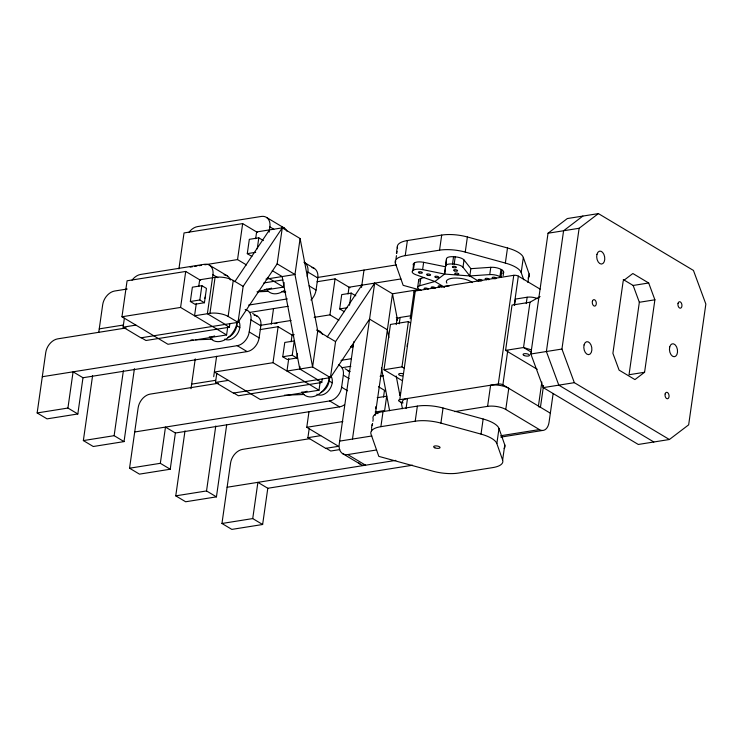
<?xml version="1.0" encoding="UTF-8"?>
<svg xmlns="http://www.w3.org/2000/svg" width="743" height="743" viewBox="0 0 743 743"><rect width="100%" height="100%" fill="white"/><g stroke="black" fill="none" stroke-linecap="round" stroke-linejoin="round"><path stroke-width="1.11" d="M420.798 290.337A8.173 2.944 8.1 0 1 420.371 290.104L419.34 289.482A8.173 2.944 8.1 0 1 419.758 285.73L434.896 281.504L444.574 274.074L446.534 258.675A8.173 2.944 8.1 0 1 453.546 256.725L455.227 256.846A8.173 2.944 8.1 0 1 464.022 259.976L470.858 268.669L469.817 275.941L478.576 281.179M446.534 258.675L445.614 266.793L423.64 262.325A8.173 2.944 8.1 0 0 414.418 262.957L413.777 263.449L412.746 270.721A8.173 2.944 8.1 0 0 415.904 274.752L434.896 281.504L444.63 287.318M397.301 246.88L396.418 253.214M77.829 413.972L67.929 408.046L73.083 371.816L82.984 377.741L77.829 413.972L47.05 418.866L37.15 412.95L45.741 352.563A13.077 9.26 -59.1 0 1 57.722 338.854L126.124 327.96M134.418 368.649L124.035 441.602L93.256 446.506L83.355 440.58L92.596 375.605M98.763 332.297L102.683 304.723A13.077 9.26 -59.1 0 1 114.663 291.015L127.202 289.018M227.72 327.069L226.596 334.944L167.964 344.278L121.963 316.769L127.09 280.78L185.722 271.446L200.619 280.352M255.666 238.698L256.623 231.946L282.275 227.86L277.148 263.849L238.029 322.36L140.919 337.824L123.097 327.161L124.378 318.162M124.035 441.602L114.134 435.677L123.375 370.711M170.231 469.232L160.33 463.316L165.485 427.086L175.385 433.002L170.231 469.232L139.452 474.136L129.551 468.211L138.142 407.833A13.077 9.26 -59.1 0 1 150.123 394.124L218.526 383.23M178.914 268.929L184.032 232.94L242.664 223.606L257.561 232.513M226.596 334.944L180.595 307.435L185.722 271.446M190.338 301.5L192.372 287.188L201.864 285.674L206.461 288.423L204.418 302.735L194.935 304.249L190.338 301.5L199.83 299.986L204.418 302.735M196.319 303.413L194.555 315.784L209.953 313.332A13.077 4.709 8.1 0 1 228.129 316.434L238.029 322.36L243.156 286.371L282.275 227.86L300.098 238.522L317.735 330.979L312.608 366.958L330.431 377.62L369.559 319.118L387.372 329.771L388.877 337.666M198.725 286.538L199.681 279.795L215.071 277.343A13.077 4.709 8.1 0 1 233.256 280.445L243.156 286.371M199.83 299.986L201.864 285.674M226.652 425.052L216.436 496.863L185.657 501.766L175.757 495.85L184.998 430.875M191.007 388.7L195.093 359.983A13.077 9.26 -59.1 0 1 195.288 358.897M132.031 280.176A13.077 9.26 -59.1 0 1 140.631 274.446L204.39 264.294A13.077 9.26 -59.1 0 1 212.935 274.734L207.381 313.741L225.203 324.394M209.953 313.332L215.071 277.343M213.705 376.682L216.603 356.287M418.736 289.612L392.499 293.791L374.676 283.129L335.557 341.631L330.431 377.62L233.321 393.084L215.498 382.422L216.78 373.432M228.129 316.434L233.256 280.445M246.481 264.935L237.546 259.586L242.664 223.606M141.356 337.749L145.953 340.498L229.364 327.217L229.847 323.79M216.436 496.863L206.535 490.947L215.776 425.971M251.877 256.4L247.289 253.651L249.323 239.339L258.805 237.834L263.403 240.583M257.245 248.84L258.805 237.834M262.632 524.502L252.731 518.577L257.895 482.346L267.796 488.272L262.632 524.502L231.853 529.397L221.953 523.481L230.553 463.093A13.077 9.26 -59.1 0 1 242.524 449.385L309.785 438.676M42.305 376.72L237.24 345.681A13.077 9.26 -59.1 0 0 249.221 331.963L250.939 319.889A13.077 9.26 -59.1 0 0 245.153 309.469M269.133 232.16L269.876 226.884A13.077 9.26 -59.1 0 0 261.341 216.445L197.573 226.596A13.077 9.26 -59.1 0 0 188.973 232.327M82.984 377.741L247.14 351.597A13.077 9.26 -59.1 0 0 259.121 337.889L260.839 325.815A13.077 9.26 -59.1 0 0 254.143 315.273M271.316 324.189L273.554 308.447M258.731 291.052L283.538 287.104L284.179 282.6M320.122 382.339L318.998 390.205L273.006 362.695L278.123 326.706L260.078 329.586M296.819 357.996L287.337 359.51L282.739 356.761L284.783 342.449L294.265 340.944L292.231 355.247L296.819 357.996L297.451 353.594M300.098 238.522L294.971 274.511L312.608 366.958L286.965 371.045L288.721 358.674M291.126 341.808L292.083 335.056L294.219 334.721M307.258 276.433L307.89 272.04A13.077 9.26 -59.1 0 0 303.868 262.205M317.605 379.664L299.782 369.002L300.107 366.754M310.936 300.023A13.077 9.26 -59.1 0 0 316.063 290.039L317.781 277.966A13.077 9.26 -59.1 0 0 312.004 267.536M309.181 428.692L307.908 437.692L325.722 448.354L338.548 446.311L306.766 427.299L309.014 411.557M338.882 320.205L329.948 314.856L335.065 278.866L317.029 281.736M233.757 393.019L238.354 395.759L321.765 382.478L322.248 379.051M344.278 311.67L339.69 308.921L341.724 294.609L351.207 293.095L355.804 295.844M348.068 293.959L349.024 287.216L400.914 278.95M349.489 305.206L351.207 293.095M134.706 431.98L329.651 400.941A13.077 9.26 -59.1 0 0 341.622 387.233L343.34 375.159A13.077 9.26 -59.1 0 0 338.455 364.962M353.807 341.724L339.226 444.128A13.077 9.26 -59.1 0 0 347.77 454.567L365.593 465.229A13.077 9.26 -59.1 0 1 358.841 462.843M361.535 287.42L363.996 270.071M352.479 439.067L374.676 283.129M371.537 428.024L372.076 424.253M371.5 431.005L371.806 428.85M372.271 425.609L372.577 423.454M372.884 421.3L373.19 419.145A26.154 9.418 8.1 0 1 383.035 411.576L417.362 406.115A26.154 9.418 8.1 0 1 443.051 408.018L483.154 419.006A26.154 9.418 8.1 0 1 498.999 428.479L504.776 444.936L502.63 460.038A26.154 9.418 8.1 0 1 492.776 467.598L458.459 473.068A26.154 9.418 8.1 0 1 432.77 471.155L378.819 456.378L371.036 434.237A26.154 9.418 8.1 0 1 380.89 426.668L415.207 421.207A26.154 9.418 8.1 0 1 440.896 423.111L481.009 434.107A26.154 9.418 8.1 0 1 496.844 443.58L502.63 460.038M420.928 290.207L403.161 285.34L395.378 263.208L395.685 261.044M395.991 258.889L396.456 255.657M396.762 253.502L397.068 251.348M375.614 408.724L375.93 406.523M375.178 415.458L392.499 293.791L397.226 318.589M401.824 380.397L384.01 369.745L390.456 324.459L408.409 321.598L410.387 322.778M383.527 397.068L384.484 390.326M380.89 426.668L383.035 411.576M395.378 263.208A26.154 9.418 8.1 0 1 405.232 255.638L407.378 240.546L441.704 235.076A26.154 9.418 8.1 0 1 467.393 236.98L507.497 247.976A26.154 9.418 8.1 0 1 523.332 257.45L529.118 273.907L527.892 282.526M396.233 324.645L396.985 319.332M399.232 323.818L400.133 317.447L410.768 315.756M412.746 270.721L413.387 270.229L414.418 262.957M403.941 368.064L401.963 366.884L408.409 321.598M410.182 318.812L414.046 291.637M399.79 395.118L400.096 392.963M407.071 346.387L407.396 344.093M402.214 403.068L399.251 401.304A3.306 1.189 8.1 0 1 399.79 399.678L415.272 290.996L513.766 275.309A3.306 1.189 8.1 0 1 518.326 276.117L540.068 289.101M418.69 280.065L417.659 287.346M419.758 285.73L420.798 278.449L424.039 277.548M413.387 270.229A8.173 2.944 8.1 0 1 422.609 269.598L423.64 262.325M406.068 408.474L407.498 398.462A13.077 4.709 8.1 0 0 402.957 402.975M415.207 421.207L417.362 406.115M405.232 255.638L439.55 250.168L441.704 235.076M422.609 269.598L444.574 274.074L445.466 267.833M445.503 265.957A8.173 2.944 8.1 0 1 452.515 263.997L453.546 256.725M501.33 277.52A8.173 2.944 8.1 0 0 500.949 277.269L499.909 276.656A8.173 2.944 8.1 0 0 489.739 274.585L469.817 275.941L462.991 267.248A8.173 2.944 8.1 0 0 454.187 264.127L455.227 256.846M462.991 267.248L464.022 259.976M440.896 423.111L443.051 408.018M523.722 279.739L521.187 272.542A26.154 9.418 8.1 0 0 505.351 263.068L465.239 252.081L467.393 236.98M489.739 274.585L490.779 267.304A8.173 2.944 8.1 0 1 500.949 269.375L501.98 269.997A8.173 2.944 8.1 0 1 502.723 273.294M499.909 276.656L500.949 269.375M500.949 277.269L501.98 269.997M503.141 275.774L503.661 272.133M481.009 434.107L483.154 419.006M505.351 263.068L507.497 247.976M454.577 411.613L487.594 406.356L490.603 385.227A13.077 4.709 8.1 0 1 508.779 388.329L505.769 409.467L539.418 429.584A13.077 7.941 81 0 0 549.058 422.247L553.117 393.725M399.799 399.688L498.293 384.001L513.766 275.309M537.254 369.317L505.584 350.38L512.029 305.094L529.982 302.234L540.087 296.531M550.349 413.192L502.881 384.8L507.766 350.473M514.277 304.714L518.345 276.108M514.546 305.447L515.456 299.085L527.149 297.219A8.173 2.944 8.1 0 1 537.505 298.64M496.844 443.58L498.999 428.479M521.187 272.542L523.332 257.45M526.248 303.59L527.149 297.219M529.982 302.234L523.536 347.52L531.459 352.256M530.846 353.993L548.037 233.228L567.318 218.553L598.403 213.603L693.451 270.443L705.85 304.073L688.659 424.838L669.387 439.512L638.293 444.463L543.254 387.623L530.846 353.993L561.94 349.043L579.122 228.277L598.403 213.603M541.842 382.032L538.424 406.059A3.306 1.189 8.1 0 1 539.046 407.145M540.449 407.266L543.542 385.506M623.247 279.544L633.147 285.461L639.342 302.28L629.033 374.741L644.58 372.262L654.889 299.8L648.685 282.99L632.85 273.517L623.21 280.854L612.901 353.315L619.095 370.125L634.94 379.599L644.58 372.262M234.816 281.699L269.449 229.903M327.217 336.96L361.85 285.173M582.856 216.074L563.584 230.757L546.393 351.523L558.801 385.143L653.84 441.992M247.289 253.651L255.722 252.314M190.189 267.127L192.437 266.774M194.694 266.412L196.951 266.05M199.208 265.697L201.464 265.335M204.845 264.796L237.546 259.586M548.037 233.228L579.122 228.277M265.938 279.136L294.971 274.511L277.148 263.849M263.774 282.962L282.925 279.907M317.307 277.51L396.363 264.917M121.963 316.769L180.595 307.435M99.246 328.87L123.189 325.062M248.589 305.094L287.346 298.918M123.097 327.161L135.923 325.118M249.369 312.469L288.126 306.292M339.69 308.921L347.065 307.741M260.356 325.36L291.107 320.465M274.696 323.651L276.953 323.298M314.159 317.372L329.948 314.856M633.147 285.461L648.685 282.99M282.739 356.761L292.231 355.247M351.142 346.312L353.389 345.959M639.342 302.28L654.889 299.8M273.006 362.695L214.365 372.039L260.366 399.548L318.998 390.205M191.648 384.14L215.591 380.323M340.991 360.355L351.253 358.72M215.498 382.422L228.324 380.388M37.15 412.95L67.929 408.046M341.771 367.729L350.891 366.28M384.01 369.745L401.963 366.884M505.584 350.38L523.536 347.52L531.189 349.823M380.091 376.274L383.509 375.726M83.355 440.58L114.134 435.677M377.184 397.719L386.666 396.205L384.633 410.517L375.141 412.031L377.899 413.675M175.385 433.002L339.551 406.867A13.077 9.26 -59.1 0 0 344.455 404.768M543.254 387.623L574.339 382.673L669.387 439.512M306.766 427.299L342.848 421.55M307.908 437.692L320.725 435.649M129.551 468.211L160.33 463.316M339.662 441.11L371.881 435.974M339.765 449.589L330.756 451.029L326.158 448.28M347.77 454.567L376.571 449.979M500.698 435.751L539.418 429.584M500.782 437.116L542.455 430.485M227.107 487.25L395.833 460.381M175.757 495.85L206.535 490.947M267.796 488.272L412.569 465.211M221.953 523.481L252.731 518.577M470.858 268.669L490.779 267.304M264.285 289.584L266.588 289.501M257.022 291.813L268.502 291.377M190.886 339.997L193.18 339.913M195.474 339.83L212.712 339.179M350.566 347.037L352.869 346.944M284.43 395.22L303.961 394.487M452.515 263.997L454.187 264.127M444.574 274.074L469.817 275.941M266.672 217.523L284.495 228.175M269.876 226.884L273.842 229.253M335.065 278.866L349.962 287.773M304.676 262.678L314.577 268.594M307.89 272.04L317.781 277.966M309.134 285.897L316.063 290.039M272.244 270.628L282.145 276.554L299.782 369.002M267.341 277.408L283.538 287.104M209.73 265.362L227.553 276.024M317.735 330.979L335.557 341.631M212.935 274.734L217.885 277.696M278.123 326.706L293.021 335.622M378.475 386.722L385.422 390.883M252.685 313.481L257.635 316.444M345.086 368.751L350.037 371.704A13.077 9.26 -59.1 0 0 347.464 370.655M250.939 319.889L260.839 325.815M343.34 375.159L349.284 378.707M249.221 331.963L259.121 337.889M341.622 387.233L347.566 390.781M236.757 325.731L239.822 327.561M329.158 380.992L332.223 382.831M224.767 324.468L229.364 327.217M317.168 379.729L321.765 382.478M237.24 345.681L247.14 351.597M329.651 400.941L339.551 406.867M342.439 453.499L360.253 464.152M561.94 349.043L574.339 382.673M396.195 376.004L399.855 395.165M401.146 401.935L402.437 408.696M381.438 367.896L389.611 410.74M498.284 383.992A3.306 1.189 8.1 0 1 502.862 384.8M414.566 292.501A3.306 1.189 8.1 0 1 415.253 290.987M443.311 286.891A20.776 7.476 8.1 0 1 449.246 285.953M397.301 320.27A8.173 2.944 8.1 0 1 400.133 317.447M446.905 283.139A13.894 4.997 8.1 0 1 455.069 278.058A13.894 4.997 8.1 0 1 472.39 282.591M413.554 265.446A8.173 2.944 8.1 0 1 413.777 263.449M419.089 281.17A8.173 2.944 8.1 0 1 420.798 278.449M495.999 278.495A2.025 0.734 8.1 0 1 492.702 278.281A2.025 0.734 8.1 0 1 493.463 277.185A2.025 0.734 8.1 0 1 496.185 278.226M486.693 279.739A2.025 0.734 8.1 0 1 485.3 278.56A2.025 0.734 8.1 0 1 488.225 278.588A2.025 0.734 8.1 0 1 488.643 279.749M481.845 280.789A2.025 0.734 8.1 0 1 478.557 280.464A2.025 0.734 8.1 0 1 479.476 279.424A2.025 0.734 8.1 0 1 482.133 280.464M439.503 287.169A2.025 0.734 8.1 0 1 438.314 286.046A2.025 0.734 8.1 0 1 441.063 286.018A2.025 0.734 8.1 0 1 441.89 287.151M435.026 288.154A2.025 0.734 8.1 0 1 431.757 288.043A2.025 0.734 8.1 0 1 432.361 286.9A2.025 0.734 8.1 0 1 435.138 287.95M425.442 289.408A2.025 0.734 8.1 0 1 424.253 288.284A2.025 0.734 8.1 0 1 427.011 288.256A2.025 0.734 8.1 0 1 427.829 289.389M285.749 292.018A11.684 8.275 -59.1 0 1 281.978 291.414M284.002 290.643A18.807 13.328 -59.1 0 1 267.239 290.234M271.594 288.117A18.807 13.328 -59.1 0 1 266.226 288.971M236.673 321.858A11.684 8.275 -59.1 0 1 227.739 337.536M238.224 320.354A11.684 8.275 -59.1 0 1 236.998 334.424A11.684 8.275 -59.1 0 1 224.748 339.105M237.24 321.784A18.807 13.328 -59.1 0 1 225.835 339.282A18.807 13.328 -59.1 0 1 210.288 338.084M214.653 335.957A18.807 13.328 -59.1 0 1 209.275 336.811M329.075 377.119A11.684 8.275 -59.1 0 1 321.032 392.425M331.146 376.348A11.684 8.275 -59.1 0 1 328.898 390.354A11.684 8.275 -59.1 0 1 316.871 394.199M329.641 377.045A18.807 13.328 -59.1 0 1 318.245 394.552A18.807 13.328 -59.1 0 1 302.689 393.344M307.054 391.227A18.807 13.328 -59.1 0 1 301.686 392.081M396.27 317.465A13.077 9.26 -59.1 0 1 397.83 318.533M487.594 406.356A13.077 4.709 8.1 0 1 505.769 409.467M402.437 375.93A3.269 1.18 8.1 0 1 398.638 374.147A3.269 1.18 8.1 0 1 403.226 373.785M316.453 330.115A13.077 9.26 -59.1 0 1 322.425 334.313M224.052 274.854A13.077 9.26 -59.1 0 1 230.395 280.027M205.458 295.37A3.269 2.313 -59.1 0 1 204.641 298.454M281.913 227.117A13.077 9.26 -59.1 0 1 286.965 231.203M529.118 273.907A26.154 9.418 8.1 0 1 528.013 278.049M439.55 250.168A26.154 9.418 8.1 0 1 465.239 252.081M397.533 248.106A26.154 9.418 8.1 0 1 407.378 240.546M504.776 444.936A26.154 9.418 8.1 0 1 504.163 448.531M453.156 267.48A2.025 0.734 8.1 0 0 456.388 267.415A2.025 0.734 8.1 0 0 453.657 266.282A2.025 0.734 8.1 0 0 453.156 267.48M454.344 270.851A2.025 0.734 8.1 0 0 457.577 270.777A2.025 0.734 8.1 0 0 454.846 269.653A2.025 0.734 8.1 0 0 454.344 270.851M455.524 274.223A2.025 0.734 8.1 0 0 458.765 274.148A2.025 0.734 8.1 0 0 456.035 273.025A2.025 0.734 8.1 0 0 455.524 274.223M419.173 272.922A2.025 0.734 8.1 0 0 422.368 272.811A2.025 0.734 8.1 0 0 419.563 271.706A2.025 0.734 8.1 0 0 419.173 272.922M427.392 275.179A2.025 0.734 8.1 0 0 430.578 275.059A2.025 0.734 8.1 0 0 427.773 273.953A2.025 0.734 8.1 0 0 427.392 275.179M435.602 277.427A2.025 0.734 8.1 0 0 438.788 277.306A2.025 0.734 8.1 0 0 435.983 276.21A2.025 0.734 8.1 0 0 435.602 277.427M669.703 347.018A6.538 3.966 81 0 0 674.152 356.733A6.538 3.966 81 0 0 676.632 346.981A6.538 3.966 81 0 0 669.703 347.018M596.945 254.357A6.538 3.966 81 0 0 601.393 264.071A6.538 3.966 81 0 0 603.873 254.329A6.538 3.966 81 0 0 596.945 254.357M584.054 344.938A6.538 3.966 81 0 0 588.502 354.643A6.538 3.966 81 0 0 590.982 344.901A6.538 3.966 81 0 0 584.054 344.938M678.043 303.339A3.269 1.988 81 0 0 680.272 308.196A3.269 1.988 81 0 0 681.507 303.33A3.269 1.988 81 0 0 678.043 303.339M592.394 301.259A3.269 1.988 81 0 0 594.623 306.116A3.269 1.988 81 0 0 595.858 301.24A3.269 1.988 81 0 0 592.394 301.259M665.152 393.92A3.269 1.988 81 0 0 667.381 398.777A3.269 1.988 81 0 0 668.616 393.901A3.269 1.988 81 0 0 665.152 393.92M524.307 355.581A3.269 1.18 8.1 0 0 529.48 355.423A3.269 1.18 8.1 0 0 525.022 353.631A3.269 1.18 8.1 0 0 524.307 355.581M434.869 447.834A3.269 1.18 8.1 0 0 440.051 447.685A3.269 1.18 8.1 0 0 435.584 445.884A3.269 1.18 8.1 0 0 434.869 447.834"/></g></svg>
